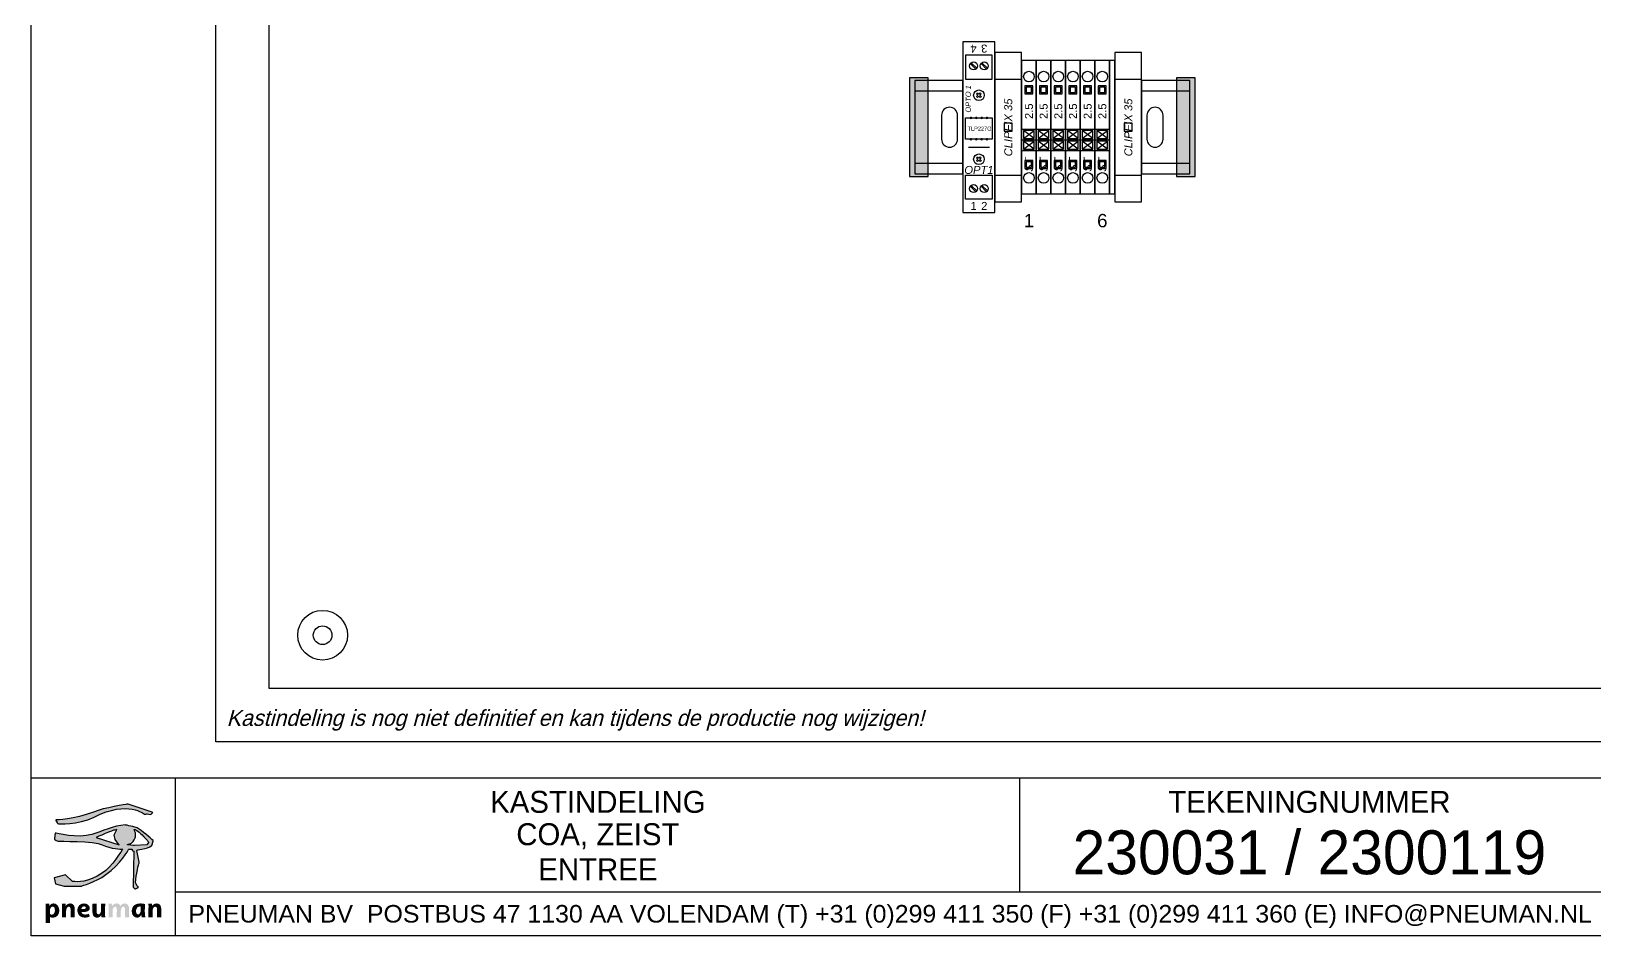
# Model space of a CAD drawing. Header units: millimetres. Extents: x -1269 to 1686, y -428 to 724.
# Drawn here: x -1269 to -683, y -73 to 266 of the extents above; entities that cross this region are included whole.
import ezdxf
from ezdxf.enums import TextEntityAlignment as Align

# ---------------------------------------------------------------- set-up
doc = ezdxf.new("R2010")
doc.units = ezdxf.units.MM
doc.header["$LTSCALE"] = 0.4
for name, color, linetype in [('25', 7, 'Continuous'), ('ELEKTR', 7, 'Continuous'), ('KASTINDELING', 1, 'Continuous'), ('REF', 40, 'Continuous')]:
    doc.layers.add(name, color=color, linetype=linetype)
doc.styles.add('Arial', font='arial.ttf')
doc.styles.add('Arial cursief', font='ariali.ttf')
doc.styles.add('UV55', font='Univers 55 Roman.ttf')

# ---------------------------------------------------------------- blocks, each defined once
blk = doc.blocks.new('KNKIA4')
at = {"layer": 'ELEKTR'}
h = blk.add_hatch(color=256, dxfattribs=at)
edge = h.paths.add_edge_path(flags=16)
edge.add_spline(control_points=[(-2423.9, -1603.5), (-2423.9, -1603.5), (-2471.7, -1587.7), (-2471.7, -1587.7), (-2471.8, -1587.6), (-2433.5, -1572.4), (-2433.5, -1572.4), (-2433.5, -1572.4), (-2428.3, -1571.3), (-2428.3, -1571.3), (-2428.3, -1571.3), (-2433.8, -1582.5), (-2433.8, -1582.5), (-2433.8, -1582.5), (-2431.7, -1592.1), (-2431.7, -1592.1), (-2431.7, -1592.1), (-2423.2, -1603.7), (-2423.9, -1603.5), (-2423.9, -1603.5), (-2423.9, -1603.5), (-2423.9, -1603.5)], knot_values=[0, 0, 0, 0, 1, 1, 1, 2, 2, 2, 3, 3, 3, 4, 4, 4, 5, 5, 5, 6, 6, 6, 7, 7, 7, 7], degree=3, periodic=0)
edge = h.paths.add_edge_path(flags=16)
edge.add_spline(control_points=[(-2391.4, -1604.6), (-2392.1, -1604.6), (-2407, -1603.5), (-2406.3, -1603.3)], knot_values=[16, 16, 16, 16, 17, 17, 17, 17], degree=3, periodic=0)
edge.add_spline(control_points=[(-2406.3, -1603.3), (-2406.3, -1603.3), (-2406.1, -1603.2), (-2406.1, -1603.2)], knot_values=[0, 0, 0, 0, 1, 1, 1, 1], degree=3, periodic=0)
edge.add_spline(control_points=[(-2406.1, -1603.2), (-2406.8, -1603.3), (-2406.8, -1603.1), (-2406.1, -1602.9)], knot_values=[1, 1, 1, 1, 2, 2, 2, 2], degree=3, periodic=0)
edge.add_spline(control_points=[(-2406.1, -1602.9), (-2406.1, -1602.9), (-2399.3, -1600.7), (-2399.3, -1600.7)], knot_values=[2, 2, 2, 2, 3, 3, 3, 3], degree=3, periodic=0)
edge.add_spline(control_points=[(-2399.3, -1600.7), (-2398.6, -1600.5), (-2397.6, -1599.8), (-2397.1, -1599.2)], knot_values=[3, 3, 3, 3, 4, 4, 4, 4], degree=3, periodic=0)
edge.add_spline(control_points=[(-2397.1, -1599.2), (-2397.1, -1599.2), (-2392.6, -1594), (-2391.1, -1590.1)], knot_values=[4, 4, 4, 4, 5, 5, 5, 5], degree=3, periodic=0)
edge.add_spline(control_points=[(-2391.1, -1590.1), (-2390.3, -1588.1), (-2389.5, -1584.8), (-2389.5, -1582), (-2389.5, -1577.8), (-2392.3, -1571.7), (-2392.3, -1571.7)], knot_values=[5, 5, 5, 5, 6, 6, 6, 7, 7, 7, 7], degree=3, periodic=0)
edge.add_spline(control_points=[(-2392.3, -1571.7), (-2392.6, -1571.1), (-2392.3, -1570.8), (-2391.6, -1571.1)], knot_values=[7, 7, 7, 7, 8, 8, 8, 8], degree=3, periodic=0)
edge.add_spline(control_points=[(-2391.6, -1571.1), (-2391.6, -1571.1), (-2385.1, -1574.3), (-2381.9, -1577.1)], knot_values=[8, 8, 8, 8, 9, 9, 9, 9], degree=3, periodic=0)
edge.add_spline(control_points=[(-2381.9, -1577.1), (-2380.1, -1578.7), (-2376.9, -1581.9), (-2373.6, -1585.2)], knot_values=[9, 9, 9, 9, 10, 10, 10, 10], degree=3, periodic=0)
edge.add_spline(control_points=[(-2373.6, -1585.2), (-2372.9, -1585.9), (-2372.3, -1586.5), (-2371.7, -1587.1)], knot_values=[10, 10, 10, 10, 11, 11, 11, 11], degree=3, periodic=0)
edge.add_spline(control_points=[(-2371.7, -1587.1), (-2369.5, -1589.4), (-2367.8, -1591.2), (-2366.8, -1592.3)], knot_values=[11, 11, 11, 11, 12, 12, 12, 12], degree=3, periodic=0)
edge.add_spline(control_points=[(-2366.8, -1592.3), (-2365.1, -1594.1), (-2363.7, -1595.6), (-2363, -1596.3)], knot_values=[12, 12, 12, 12, 13, 13, 13, 13], degree=3, periodic=0)
edge.add_spline(control_points=[(-2363, -1596.3), (-2362.5, -1596.9), (-2362.4, -1597.9), (-2362.8, -1598.5)], knot_values=[13, 13, 13, 13, 14, 14, 14, 14], degree=3, periodic=0)
edge.add_spline(control_points=[(-2362.8, -1598.5), (-2362.8, -1598.5), (-2365.9, -1603.5), (-2365.9, -1603.5)], knot_values=[14, 14, 14, 14, 15, 15, 15, 15], degree=3, periodic=0)
edge.add_spline(control_points=[(-2365.9, -1603.5), (-2365.9, -1603.5), (-2391.4, -1604.6), (-2391.4, -1604.6)], knot_values=[15, 15, 15, 15, 16, 16, 16, 16], degree=3, periodic=0)
edge = h.paths.add_edge_path()
edge.add_spline(control_points=[(-2393.7, -1692.4), (-2393.7, -1692.4), (-2390.9, -1695), (-2390.9, -1695)], knot_values=[42, 42, 42, 42, 43, 43, 43, 43], degree=3, periodic=0)
edge.add_spline(control_points=[(-2390.9, -1695), (-2390.3, -1695.3), (-2383.9, -1692.2), (-2383.6, -1691.5)], knot_values=[0, 0, 0, 0, 1, 1, 1, 1], degree=3, periodic=0)
edge.add_spline(control_points=[(-2383.6, -1691.5), (-2383.6, -1691.5), (-2389.5, -1684.7), (-2389.5, -1681.8)], knot_values=[1, 1, 1, 1, 2, 2, 2, 2], degree=3, periodic=0)
edge.add_spline(control_points=[(-2389.5, -1681.8), (-2389.6, -1665.6), (-2382.1, -1641.7), (-2382.1, -1641.7)], knot_values=[2, 2, 2, 2, 3, 3, 3, 3], degree=3, periodic=0)
edge.add_spline(control_points=[(-2382.1, -1641.7), (-2381.8, -1641), (-2381.7, -1639.8), (-2381.8, -1639.1)], knot_values=[3, 3, 3, 3, 4, 4, 4, 4], degree=3, periodic=0)
edge.add_spline(control_points=[(-2381.8, -1639.1), (-2381.8, -1639.1), (-2386.7, -1615), (-2386.7, -1615)], knot_values=[4, 4, 4, 4, 5, 5, 5, 5], degree=3, periodic=0)
edge.add_spline(control_points=[(-2386.7, -1615), (-2386.5, -1614.3), (-2385.8, -1613.7), (-2385, -1613.6)], knot_values=[5, 5, 5, 5, 6, 6, 6, 6], degree=3, periodic=0)
edge.add_spline(control_points=[(-2385, -1613.6), (-2385, -1613.6), (-2378.8, -1612.5), (-2370.5, -1611.2)], knot_values=[6, 6, 6, 6, 7, 7, 7, 7], degree=3, periodic=0)
edge.add_spline(control_points=[(-2370.5, -1611.2), (-2362.3, -1609.9), (-2355.6, -1604.8), (-2355.6, -1604.8)], knot_values=[7, 7, 7, 7, 8, 8, 8, 8], degree=3, periodic=0)
edge.add_spline(control_points=[(-2355.6, -1604.8), (-2355.6, -1604.8), (-2353.2, -1595.5), (-2353.2, -1595.5)], knot_values=[8, 8, 8, 8, 9, 9, 9, 9], degree=3, periodic=0)
edge.add_spline(control_points=[(-2353.2, -1595.5), (-2353, -1595.2), (-2353, -1594.9), (-2353, -1594.6)], knot_values=[9, 9, 9, 9, 10, 10, 10, 10], degree=3, periodic=0)
edge.add_spline(control_points=[(-2353, -1594.6), (-2359.3, -1588.5), (-2376.1, -1573.9), (-2386.5, -1567.9)], knot_values=[10, 10, 10, 10, 11, 11, 11, 11], degree=3, periodic=0)
edge.add_spline(control_points=[(-2386.5, -1567.9), (-2388.8, -1566.6), (-2409.9, -1561.9), (-2411.5, -1561.9)], knot_values=[11, 11, 11, 11, 12, 12, 12, 12], degree=3, periodic=0)
edge.add_spline(control_points=[(-2411.5, -1561.9), (-2434.8, -1562.7), (-2459.1, -1575.6), (-2480.5, -1581.8)], knot_values=[12, 12, 12, 12, 13, 13, 13, 13], degree=3, periodic=0)
edge.add_spline(control_points=[(-2480.5, -1581.8), (-2509.7, -1590.4), (-2556.6, -1578.8), (-2556.6, -1578.8)], knot_values=[13, 13, 13, 13, 14, 14, 14, 14], degree=3, periodic=0)
edge.add_spline(control_points=[(-2556.6, -1578.8), (-2556.6, -1578.8), (-2558.4, -1589.7), (-2558.4, -1589.7)], knot_values=[14, 14, 14, 14, 15, 15, 15, 15], degree=3, periodic=0)
edge.add_spline(control_points=[(-2558.4, -1589.7), (-2558.4, -1590.1), (-2558.3, -1590.7), (-2558, -1591.2)], knot_values=[15, 15, 15, 15, 16, 16, 16, 16], degree=3, periodic=0)
edge.add_spline(control_points=[(-2558, -1591.2), (-2558, -1591.2), (-2558, -1591.3), (-2558, -1591.3)], knot_values=[16, 16, 16, 16, 17, 17, 17, 17], degree=3, periodic=0)
edge.add_spline(control_points=[(-2558, -1591.3), (-2558, -1591.3), (-2554.8, -1594.2), (-2554.8, -1594.2)], knot_values=[17, 17, 17, 17, 18, 18, 18, 18], degree=3, periodic=0)
edge.add_spline(control_points=[(-2554.8, -1594.2), (-2554.8, -1594.2), (-2551, -1595.9), (-2551, -1595.9)], knot_values=[18, 18, 18, 18, 19, 19, 19, 19], degree=3, periodic=0)
edge.add_spline(control_points=[(-2551, -1595.9), (-2551, -1595.9), (-2475, -1594.8), (-2458.8, -1603.2)], knot_values=[19, 19, 19, 19, 20, 20, 20, 20], degree=3, periodic=0)
edge.add_spline(control_points=[(-2458.8, -1603.2), (-2441.1, -1612.4), (-2418.6, -1612.1), (-2418.6, -1612.1)], knot_values=[20, 20, 20, 20, 21, 21, 21, 21], degree=3, periodic=0)
edge.add_spline(control_points=[(-2418.6, -1612.1), (-2418.6, -1612.1), (-2416.2, -1612.1), (-2416.2, -1612.1)], knot_values=[21, 21, 21, 21, 22, 22, 22, 22], degree=3, periodic=0)
edge.add_spline(control_points=[(-2416.2, -1612.1), (-2416.2, -1612.1), (-2440.7, -1651), (-2458.1, -1661.9)], knot_values=[22, 22, 22, 22, 23, 23, 23, 23], degree=3, periodic=0)
edge.add_spline(control_points=[(-2458.1, -1661.9), (-2490.9, -1682.3), (-2509.1, -1680.8), (-2521, -1679.4)], knot_values=[23, 23, 23, 23, 24, 24, 24, 24], degree=3, periodic=0)
edge.add_spline(control_points=[(-2521, -1679.4), (-2521, -1679.4), (-2535.7, -1666.1), (-2535.7, -1666.1)], knot_values=[24, 24, 24, 24, 25, 25, 25, 25], degree=3, periodic=0)
edge.add_spline(control_points=[(-2535.7, -1666.1), (-2535.7, -1666.1), (-2559.1, -1671.8), (-2559.1, -1671.8)], knot_values=[25, 25, 25, 25, 26, 26, 26, 26], degree=3, periodic=0)
edge.add_spline(control_points=[(-2559.1, -1671.8), (-2559.1, -1671.8), (-2556.3, -1684.6), (-2556.3, -1684.6)], knot_values=[26, 26, 26, 26, 27, 27, 27, 27], degree=3, periodic=0)
edge.add_spline(control_points=[(-2556.3, -1684.6), (-2556.3, -1684.6), (-2556.3, -1684.6), (-2556.3, -1684.6)], knot_values=[27, 27, 27, 27, 28, 28, 28, 28], degree=3, periodic=0)
edge.add_spline(control_points=[(-2556.3, -1684.6), (-2556.3, -1684.6), (-2538, -1689.6), (-2538, -1689.6)], knot_values=[28, 28, 28, 28, 29, 29, 29, 29], degree=3, periodic=0)
edge.add_spline(control_points=[(-2538, -1689.6), (-2538, -1689.6), (-2501.8, -1689.1), (-2501.8, -1689.1)], knot_values=[29, 29, 29, 29, 30, 30, 30, 30], degree=3, periodic=0)
edge.add_spline(control_points=[(-2501.8, -1689.1), (-2501.8, -1689.1), (-2473.3, -1681.4), (-2451.1, -1665.4)], knot_values=[30, 30, 30, 30, 31, 31, 31, 31], degree=3, periodic=0)
edge.add_spline(control_points=[(-2451.1, -1665.4), (-2420.3, -1643.2), (-2404.3, -1613.3), (-2404.3, -1613.3)], knot_values=[31, 31, 31, 31, 32, 32, 32, 32], degree=3, periodic=0)
edge.add_spline(control_points=[(-2404.3, -1613.3), (-2403.9, -1612.6), (-2402.9, -1612.1), (-2402.2, -1612.2)], knot_values=[32, 32, 32, 32, 33, 33, 33, 33], degree=3, periodic=0)
edge.add_spline(control_points=[(-2402.2, -1612.2), (-2402.2, -1612.2), (-2396.9, -1612.5), (-2396.9, -1612.5)], knot_values=[33, 33, 33, 33, 34, 34, 34, 34], degree=3, periodic=0)
edge.add_spline(control_points=[(-2396.9, -1612.5), (-2396.8, -1613.9), (-2396.8, -1614.9), (-2396.8, -1614.9)], knot_values=[34, 34, 34, 34, 35, 35, 35, 35], degree=3, periodic=0)
edge.add_spline(control_points=[(-2396.8, -1614.9), (-2396.8, -1614.9), (-2396.8, -1614.9), (-2396.8, -1614.9)], knot_values=[35, 35, 35, 35, 36, 36, 36, 36], degree=3, periodic=0)
edge.add_spline(control_points=[(-2396.8, -1614.9), (-2396.8, -1614.9), (-2396.7, -1615), (-2396.7, -1615)], knot_values=[36, 36, 36, 36, 37, 37, 37, 37], degree=3, periodic=0)
edge.add_spline(control_points=[(-2396.7, -1615), (-2396.7, -1615), (-2396.7, -1615), (-2396.7, -1615)], knot_values=[37, 37, 37, 37, 38, 38, 38, 38], degree=3, periodic=0)
edge.add_spline(control_points=[(-2396.7, -1615), (-2396.7, -1615), (-2394.6, -1615.9), (-2393.2, -1616.5)], knot_values=[38, 38, 38, 38, 39, 39, 39, 39], degree=3, periodic=0)
edge.add_spline(control_points=[(-2393.2, -1616.5), (-2393.2, -1616.5), (-2394.2, -1691.6), (-2394.2, -1691.6)], knot_values=[39, 39, 39, 39, 40, 40, 40, 40], degree=3, periodic=0)
edge.add_spline(control_points=[(-2394.2, -1691.6), (-2394.2, -1691.6), (-2393.7, -1692.5), (-2393.7, -1692.5)], knot_values=[40, 40, 40, 40, 41, 41, 41, 41], degree=3, periodic=0)
edge.add_spline(control_points=[(-2393.7, -1692.5), (-2393.7, -1692.5), (-2393.7, -1692.4), (-2393.7, -1692.4)], knot_values=[41, 41, 41, 41, 42, 42, 42, 42], degree=3, periodic=0)
edge = h.paths.add_edge_path()
edge.add_spline(control_points=[(-2353.4, -1535.9), (-2353.4, -1535.9), (-2357.3, -1534.8), (-2357.3, -1534.8)], knot_values=[15, 15, 15, 15, 16, 16, 16, 16], degree=3, periodic=0)
edge.add_spline(control_points=[(-2357.3, -1534.8), (-2357.3, -1534.8), (-2357.3, -1534.8), (-2357.3, -1534.8)], knot_values=[0, 0, 0, 0, 1, 1, 1, 1], degree=3, periodic=0)
edge.add_spline(control_points=[(-2357.3, -1534.8), (-2357.3, -1534.8), (-2404.9, -1518.9), (-2404.9, -1518.9)], knot_values=[1, 1, 1, 1, 2, 2, 2, 2], degree=3, periodic=0)
edge.add_spline(control_points=[(-2404.9, -1518.9), (-2405.6, -1518.8), (-2406.8, -1518.8), (-2407.6, -1518.9)], knot_values=[2, 2, 2, 2, 3, 3, 3, 3], degree=3, periodic=0)
edge.add_spline(control_points=[(-2407.6, -1518.9), (-2407.6, -1518.9), (-2454.1, -1525.8), (-2477.4, -1535)], knot_values=[3, 3, 3, 3, 4, 4, 4, 4], degree=3, periodic=0)
edge.add_spline(control_points=[(-2477.4, -1535), (-2517.6, -1551), (-2554.8, -1551.4), (-2554.8, -1551.4)], knot_values=[4, 4, 4, 4, 5, 5, 5, 5], degree=3, periodic=0)
edge.add_spline(control_points=[(-2554.8, -1551.4), (-2555.5, -1551.5), (-2555.8, -1552), (-2555.5, -1552.6)], knot_values=[5, 5, 5, 5, 6, 6, 6, 6], degree=3, periodic=0)
edge.add_spline(control_points=[(-2555.5, -1552.6), (-2555.5, -1552.6), (-2553.1, -1556.7), (-2553.1, -1556.7)], knot_values=[6, 6, 6, 6, 7, 7, 7, 7], degree=3, periodic=0)
edge.add_spline(control_points=[(-2553.1, -1556.7), (-2553.1, -1556.7), (-2553.1, -1556.7), (-2553.2, -1556.7)], knot_values=[7, 7, 7, 7, 8, 8, 8, 8], degree=3, periodic=0)
edge.add_spline(control_points=[(-2553.2, -1556.7), (-2553.2, -1556.7), (-2552.3, -1558.1), (-2552.3, -1558.1)], knot_values=[8, 8, 8, 8, 9, 9, 9, 9], degree=3, periodic=0)
edge.add_spline(control_points=[(-2552.3, -1558.1), (-2551.9, -1558.8), (-2551, -1559.4), (-2550.3, -1559.4)], knot_values=[9, 9, 9, 9, 10, 10, 10, 10], degree=3, periodic=0)
edge.add_spline(control_points=[(-2550.3, -1559.4), (-2550.3, -1559.4), (-2510.7, -1562.6), (-2476, -1545.3)], knot_values=[10, 10, 10, 10, 11, 11, 11, 11], degree=3, periodic=0)
edge.add_spline(control_points=[(-2476, -1545.3), (-2404.2, -1509.4), (-2371.3, -1539.4), (-2371.3, -1539.4)], knot_values=[11, 11, 11, 11, 12, 12, 12, 12], degree=3, periodic=0)
edge.add_spline(control_points=[(-2371.3, -1539.4), (-2370.7, -1539.9), (-2365.9, -1538.8), (-2365.2, -1538.4)], knot_values=[12, 12, 12, 12, 13, 13, 13, 13], degree=3, periodic=0)
edge.add_spline(control_points=[(-2365.2, -1538.4), (-2365.2, -1538.4), (-2358.3, -1540.1), (-2358.3, -1540.1)], knot_values=[13, 13, 13, 13, 14, 14, 14, 14], degree=3, periodic=0)
edge.add_spline(control_points=[(-2358.3, -1540.1), (-2357.6, -1540), (-2354.2, -1536.8), (-2353.4, -1535.9)], knot_values=[14, 14, 14, 14, 15, 15, 15, 15], degree=3, periodic=0)
h = blk.add_hatch(color=2, dxfattribs=at)
edge = h.paths.add_edge_path(flags=16)
edge.add_spline(control_points=[(-2567.8, -1747.3), (-2566.7, -1748.2), (-2565.3, -1748.7), (-2563.6, -1748.7), (-2559, -1748.7), (-2556.6, -1742.4), (-2557.7, -1736.8), (-2558.1, -1734.5), (-2559.6, -1732.1), (-2562.3, -1732.1), (-2565.5, -1732.1), (-2567.9, -1735.6), (-2567.9, -1741.2), (-2567.9, -1741.2), (-2567.8, -1747.3), (-2567.8, -1747.3)], knot_values=[0, 0, 0, 0, 1, 1, 1, 2, 2, 2, 3, 3, 3, 4, 4, 4, 5, 5, 5, 5], degree=3, periodic=0)
edge = h.paths.add_edge_path()
edge.add_spline(control_points=[(-2576.6, -1765.9), (-2576.6, -1765.9), (-2576.4, -1737), (-2576.4, -1737), (-2576.4, -1733.6), (-2576.7, -1728.7), (-2576.8, -1725.8), (-2576.8, -1725.8), (-2569.1, -1725.8), (-2569.1, -1725.8), (-2569.1, -1725.8), (-2568.8, -1730.1), (-2568.8, -1730.1), (-2568.8, -1730.1), (-2568.7, -1730.1), (-2568.7, -1730.1), (-2566.9, -1727), (-2563.8, -1725.4), (-2560.2, -1725.4), (-2553.9, -1725.4), (-2549.9, -1730.3), (-2548.8, -1736.1), (-2546.9, -1746), (-2551.9, -1755), (-2562.1, -1755), (-2564.5, -1755), (-2566.6, -1754.4), (-2567.7, -1753.8), (-2567.7, -1753.8), (-2567.9, -1753.8), (-2567.9, -1753.8), (-2567.9, -1753.8), (-2568, -1765.9), (-2568, -1765.9), (-2568, -1765.9), (-2576.6, -1765.9), (-2576.6, -1765.9)], knot_values=[0, 0, 0, 0, 1, 1, 1, 2, 2, 2, 3, 3, 3, 4, 4, 4, 5, 5, 5, 6, 6, 6, 7, 7, 7, 8, 8, 8, 9, 9, 9, 10, 10, 10, 11, 11, 11, 12, 12, 12, 12], degree=3, periodic=0)
h = blk.add_hatch(color=2, dxfattribs=at)
edge = h.paths.add_edge_path()
edge.add_spline(control_points=[(-2542.8, -1754.4), (-2542.8, -1754.4), (-2542.7, -1735.2), (-2542.7, -1735.2), (-2542.7, -1731.6), (-2542.8, -1728.5), (-2542.9, -1726), (-2542.9, -1726), (-2535.3, -1726), (-2535.3, -1726), (-2535.3, -1726), (-2535, -1730.7), (-2535, -1730.7), (-2535, -1730.7), (-2534.8, -1730.7), (-2534.8, -1730.7), (-2532.8, -1727), (-2529.5, -1725.4), (-2525.6, -1725.4), (-2520.9, -1725.4), (-2517.6, -1728.2), (-2516.6, -1733.1), (-2516.4, -1734.4), (-2516.2, -1736.5), (-2516.2, -1737.9), (-2516.2, -1737.9), (-2516.3, -1754.4), (-2516.3, -1754.4), (-2516.3, -1754.4), (-2524.9, -1754.4), (-2524.9, -1754.4), (-2524.9, -1754.4), (-2524.8, -1738.6), (-2524.8, -1738.6), (-2524.9, -1737.7), (-2524.9, -1736.6), (-2525.1, -1735.5), (-2525.5, -1733.5), (-2526.5, -1732.1), (-2528.7, -1732.1), (-2531.5, -1732.1), (-2534.1, -1735.5), (-2534.2, -1741.8), (-2534.2, -1741.8), (-2534.2, -1754.4), (-2534.2, -1754.4), (-2534.2, -1754.4), (-2542.8, -1754.4), (-2542.8, -1754.4)], knot_values=[0, 0, 0, 0, 1, 1, 1, 2, 2, 2, 3, 3, 3, 4, 4, 4, 5, 5, 5, 6, 6, 6, 7, 7, 7, 8, 8, 8, 9, 9, 9, 10, 10, 10, 11, 11, 11, 12, 12, 12, 13, 13, 13, 14, 14, 14, 15, 15, 15, 16, 16, 16, 16], degree=3, periodic=0)
h = blk.add_hatch(color=2, dxfattribs=at)
edge = h.paths.add_edge_path(flags=16)
edge.add_spline(control_points=[(-2493, -1733.8), (-2493.3, -1732.4), (-2494.7, -1731.4), (-2496.6, -1731.4), (-2500.6, -1731.4), (-2502.3, -1734.7), (-2502.4, -1737.3), (-2495.7, -1737.4), (-2492.5, -1736.5), (-2493, -1733.9), (-2493, -1733.9), (-2493, -1733.8), (-2493, -1733.8)], knot_values=[0, 0, 0, 0, 1, 1, 1, 2, 2, 2, 3, 3, 3, 4, 4, 4, 4], degree=3, periodic=0)
edge = h.paths.add_edge_path()
edge.add_spline(control_points=[(-2485, -1752.7), (-2488.1, -1754.4), (-2492.2, -1754.9), (-2495.5, -1754.9), (-2503.8, -1754.9), (-2509, -1750.4), (-2510.4, -1743), (-2512, -1734.3), (-2507.3, -1725.4), (-2496.7, -1725.4), (-2490.8, -1725.4), (-2485.9, -1728.6), (-2484.9, -1733.9), (-2483.6, -1741.1), (-2490.3, -1743.7), (-2502.1, -1743.4), (-2501.9, -1744.2), (-2501.4, -1745.5), (-2500.6, -1746.3), (-2499.2, -1747.7), (-2497.1, -1748.5), (-2494.6, -1748.5), (-2491.4, -1748.5), (-2488.9, -1747.8), (-2486.7, -1746.7), (-2486.7, -1746.7), (-2485, -1752.7), (-2485, -1752.7)], knot_values=[0, 0, 0, 0, 1, 1, 1, 2, 2, 2, 3, 3, 3, 4, 4, 4, 5, 5, 5, 6, 6, 6, 7, 7, 7, 8, 8, 8, 9, 9, 9, 9], degree=3, periodic=0)
h = blk.add_hatch(color=2, dxfattribs=at)
edge = h.paths.add_edge_path()
edge.add_spline(control_points=[(-2445.7, -1754.4), (-2445.7, -1754.4), (-2445.7, -1735.2), (-2445.7, -1735.2), (-2445.7, -1731.6), (-2445.8, -1728.5), (-2446, -1726), (-2446, -1726), (-2438.5, -1726), (-2438.5, -1726), (-2438.5, -1726), (-2438.2, -1730.6), (-2438.2, -1730.6), (-2438.2, -1730.6), (-2438.1, -1730.6), (-2438.1, -1730.6), (-2436.1, -1727), (-2432.9, -1725.4), (-2429.1, -1725.4), (-2424.4, -1725.4), (-2421.9, -1728.3), (-2421.1, -1730.7), (-2419.2, -1727.1), (-2415.9, -1725.4), (-2412.1, -1725.4), (-2407.6, -1725.4), (-2404.4, -1728.2), (-2403.5, -1733), (-2403.3, -1734.2), (-2403.1, -1736.4), (-2403.1, -1737.9), (-2403.1, -1737.9), (-2403.1, -1754.4), (-2403.1, -1754.4), (-2403.1, -1754.4), (-2411.5, -1754.4), (-2411.5, -1754.4), (-2411.5, -1754.4), (-2411.5, -1738.9), (-2411.5, -1738.9), (-2411.4, -1737.8), (-2411.5, -1736.6), (-2411.7, -1735.4), (-2412.1, -1733.5), (-2413.2, -1732.1), (-2415.2, -1732.1), (-2418.1, -1732.1), (-2420.2, -1735.8), (-2420.3, -1741.5), (-2420.3, -1741.5), (-2420.3, -1754.4), (-2420.3, -1754.4), (-2420.3, -1754.4), (-2428.6, -1754.4), (-2428.6, -1754.4), (-2428.6, -1754.4), (-2428.5, -1738.8), (-2428.5, -1738.8), (-2428.6, -1737.7), (-2428.6, -1736.6), (-2428.8, -1735.6), (-2429.2, -1733.6), (-2430.1, -1732.1), (-2432.2, -1732.1), (-2435.1, -1732.1), (-2437.4, -1736), (-2437.4, -1741.6), (-2437.4, -1741.6), (-2437.4, -1754.4), (-2437.4, -1754.4), (-2437.4, -1754.4), (-2445.7, -1754.4), (-2445.7, -1754.4)], knot_values=[0, 0, 0, 0, 1, 1, 1, 2, 2, 2, 3, 3, 3, 4, 4, 4, 5, 5, 5, 6, 6, 6, 7, 7, 7, 8, 8, 8, 9, 9, 9, 10, 10, 10, 11, 11, 11, 12, 12, 12, 13, 13, 13, 14, 14, 14, 15, 15, 15, 16, 16, 16, 17, 17, 17, 18, 18, 18, 19, 19, 19, 20, 20, 20, 21, 21, 21, 22, 22, 22, 23, 23, 23, 24, 24, 24, 24], degree=3, periodic=0)
h = blk.add_hatch(color=2, dxfattribs=at)
edge = h.paths.add_edge_path(flags=16)
edge.add_spline(control_points=[(-2378.7, -1731.9), (-2379.3, -1731.8), (-2380.2, -1731.7), (-2381.1, -1731.7), (-2386.6, -1731.7), (-2389.4, -1738.3), (-2388.4, -1743.6), (-2387.9, -1746.4), (-2386.4, -1748.3), (-2384, -1748.3), (-2381.4, -1748.3), (-2378.8, -1745.4), (-2378.8, -1738.5), (-2378.8, -1738.5), (-2378.7, -1731.9), (-2378.7, -1731.9)], knot_values=[0, 0, 0, 0, 1, 1, 1, 2, 2, 2, 3, 3, 3, 4, 4, 4, 5, 5, 5, 5], degree=3, periodic=0)
edge = h.paths.add_edge_path()
edge.add_spline(control_points=[(-2376.9, -1754.4), (-2377.2, -1752.7), (-2377.4, -1750.8), (-2377.6, -1748.7), (-2377.6, -1748.7), (-2377.7, -1748.7), (-2377.7, -1748.7), (-2379.5, -1753.4), (-2382.9, -1755), (-2386.4, -1755), (-2391.6, -1755), (-2396, -1751.1), (-2397.1, -1745.1), (-2398.9, -1735.6), (-2394.3, -1725.4), (-2379.9, -1725.4), (-2376.4, -1725.4), (-2372.6, -1726), (-2370, -1726.7), (-2370, -1726.7), (-2370.3, -1741.6), (-2370.3, -1741.6), (-2370.3, -1745.3), (-2369.8, -1750.8), (-2369, -1754.4), (-2369, -1754.4), (-2376.9, -1754.4), (-2376.9, -1754.4)], knot_values=[0, 0, 0, 0, 1, 1, 1, 2, 2, 2, 3, 3, 3, 4, 4, 4, 5, 5, 5, 6, 6, 6, 7, 7, 7, 8, 8, 8, 9, 9, 9, 9], degree=3, periodic=0)
h = blk.add_hatch(color=2, dxfattribs=at)
edge = h.paths.add_edge_path()
edge.add_spline(control_points=[(-2362.6, -1754.4), (-2362.6, -1754.4), (-2362.6, -1735.2), (-2362.6, -1735.2), (-2362.5, -1731.6), (-2362.6, -1728.5), (-2362.8, -1726), (-2362.8, -1726), (-2355.2, -1726), (-2355.2, -1726), (-2355.2, -1726), (-2354.8, -1730.7), (-2354.8, -1730.7), (-2354.8, -1730.7), (-2354.7, -1730.7), (-2354.7, -1730.7), (-2352.6, -1727), (-2349.3, -1725.4), (-2345.5, -1725.4), (-2340.7, -1725.4), (-2337.4, -1728.2), (-2336.5, -1733.1), (-2336.2, -1734.4), (-2336.1, -1736.5), (-2336, -1737.9), (-2336, -1737.9), (-2336.1, -1754.4), (-2336.1, -1754.4), (-2336.1, -1754.4), (-2344.8, -1754.4), (-2344.8, -1754.4), (-2344.8, -1754.4), (-2344.7, -1738.6), (-2344.7, -1738.6), (-2344.7, -1737.7), (-2344.8, -1736.6), (-2345, -1735.5), (-2345.4, -1733.5), (-2346.4, -1732.1), (-2348.6, -1732.1), (-2351.4, -1732.1), (-2354, -1735.5), (-2354, -1741.8), (-2354, -1741.8), (-2354, -1754.4), (-2354, -1754.4), (-2354, -1754.4), (-2362.6, -1754.4), (-2362.6, -1754.4)], knot_values=[0, 0, 0, 0, 1, 1, 1, 2, 2, 2, 3, 3, 3, 4, 4, 4, 5, 5, 5, 6, 6, 6, 7, 7, 7, 8, 8, 8, 9, 9, 9, 10, 10, 10, 11, 11, 11, 12, 12, 12, 13, 13, 13, 14, 14, 14, 15, 15, 15, 16, 16, 16, 16], degree=3, periodic=0)
h = blk.add_hatch(color=2, dxfattribs=at)
edge = h.paths.add_edge_path()
edge.add_spline(control_points=[(-2452.8, -1726), (-2452.8, -1726), (-2452.9, -1745.1), (-2452.9, -1745.1), (-2452.9, -1748.7), (-2452.8, -1751.8), (-2452.8, -1754.4), (-2452.8, -1754.4), (-2460.4, -1754.4), (-2460.4, -1754.4), (-2460.4, -1754.4), (-2460.7, -1749.8), (-2460.7, -1749.8), (-2460.7, -1749.8), (-2460.8, -1749.7), (-2460.8, -1749.7), (-2463.1, -1753.4), (-2466.3, -1755), (-2469.9, -1755), (-2474.6, -1755), (-2477.9, -1752.5), (-2478.9, -1747.1), (-2479.2, -1745.5), (-2479.3, -1743.8), (-2479.3, -1741.8), (-2479.3, -1741.8), (-2479.2, -1726), (-2479.2, -1726), (-2479.2, -1726), (-2470.6, -1726), (-2470.6, -1726), (-2470.6, -1726), (-2470.7, -1741.2), (-2470.7, -1741.2), (-2470.7, -1742.5), (-2470.6, -1743.9), (-2470.4, -1745), (-2470, -1746.8), (-2469, -1748.2), (-2466.8, -1748.2), (-2463.9, -1748.2), (-2461.5, -1744.8), (-2461.5, -1739.2), (-2461.5, -1739.2), (-2461.4, -1726), (-2461.4, -1726), (-2461.4, -1726), (-2452.8, -1726), (-2452.8, -1726)], knot_values=[0, 0, 0, 0, 1, 1, 1, 2, 2, 2, 3, 3, 3, 4, 4, 4, 5, 5, 5, 6, 6, 6, 7, 7, 7, 8, 8, 8, 9, 9, 9, 10, 10, 10, 11, 11, 11, 12, 12, 12, 13, 13, 13, 14, 14, 14, 15, 15, 15, 16, 16, 16, 16], degree=3, periodic=0)
at = {"layer": 'ELEKTR', "color": 3}
for p, q in [((-2606.7, -1792.7), (-2606.7, 1500)), ((-2606.7, -1463.4), (2606.7, -1463.4)), ((-2306.9, -1463.4), (-2306.9, -1792.7)), ((-548.8, -1463.4), (-548.8, -1701.2)), ((-2306.9, -1701.2), (1490.9, -1701.2)), ((2606.7, -1792.7), (-2606.7, -1792.7))]:
    blk.add_line(p, q, dxfattribs=at)
at = {"layer": 'ELEKTR', "color": 7}
for points in [[(-2407.6, -1518.9), (-2407.6, -1518.9), (-2454.1, -1525.8), (-2477.4, -1535)], [(-2476, -1545.3), (-2404.2, -1509.4), (-2371.3, -1539.4), (-2371.3, -1539.4)], [(-2404.9, -1518.9), (-2405.6, -1518.8), (-2406.8, -1518.8), (-2407.6, -1518.9)], [(-2357.3, -1534.8), (-2357.3, -1534.8), (-2404.9, -1518.9), (-2404.9, -1518.9)], [(-2554.8, -1551.4), (-2555.5, -1551.5), (-2555.8, -1552), (-2555.5, -1552.6)], [(-2555.5, -1552.6), (-2555.5, -1552.6), (-2553.1, -1556.7), (-2553.1, -1556.7)], [(-2477.4, -1535), (-2517.6, -1551), (-2554.8, -1551.4), (-2554.8, -1551.4)], [(-2553.1, -1556.7), (-2553.1, -1556.7), (-2553.1, -1556.7), (-2553.2, -1556.7)], [(-2553.2, -1556.7), (-2553.2, -1556.7), (-2552.3, -1558.1), (-2552.3, -1558.1)], [(-2552.3, -1558.1), (-2551.9, -1558.8), (-2551, -1559.4), (-2550.3, -1559.4)], [(-2550.3, -1559.4), (-2550.3, -1559.4), (-2510.7, -1562.6), (-2476, -1545.3)], [(-2411.5, -1561.9), (-2434.8, -1562.7), (-2459.1, -1575.6), (-2480.5, -1581.8)], [(-2386.5, -1567.9), (-2388.8, -1566.6), (-2409.9, -1561.9), (-2411.5, -1561.9)], [(-2371.3, -1539.4), (-2370.7, -1539.9), (-2365.9, -1538.8), (-2365.2, -1538.4)], [(-2365.2, -1538.4), (-2365.2, -1538.4), (-2358.3, -1540.1), (-2358.3, -1540.1)], [(-2358.3, -1540.1), (-2357.6, -1540), (-2354.2, -1536.8), (-2353.4, -1535.9)], [(-2357.3, -1534.8), (-2357.3, -1534.8), (-2357.3, -1534.8), (-2357.3, -1534.8)], [(-2353.4, -1535.9), (-2353.4, -1535.9), (-2357.3, -1534.8), (-2357.3, -1534.8)], [(-2556.6, -1578.8), (-2556.6, -1578.8), (-2558.4, -1589.7), (-2558.4, -1589.7)], [(-2558.4, -1589.7), (-2558.4, -1590.1), (-2558.3, -1590.7), (-2558, -1591.2)], [(-2558, -1591.2), (-2558, -1591.2), (-2558, -1591.3), (-2558, -1591.3)], [(-2558, -1591.3), (-2558, -1591.3), (-2554.8, -1594.2), (-2554.8, -1594.2)], [(-2480.5, -1581.8), (-2509.7, -1590.4), (-2556.6, -1578.8), (-2556.6, -1578.8)], [(-2554.8, -1594.2), (-2554.8, -1594.2), (-2551, -1595.9), (-2551, -1595.9)], [(-2551, -1595.9), (-2551, -1595.9), (-2475, -1594.8), (-2458.8, -1603.2)], [(-2397.1, -1599.2), (-2397.1, -1599.2), (-2392.6, -1594), (-2391.1, -1590.1)], [(-2392.3, -1571.7), (-2392.6, -1571.1), (-2392.3, -1570.8), (-2391.6, -1571.1)], [(-2391.6, -1571.1), (-2391.6, -1571.1), (-2385.1, -1574.3), (-2381.9, -1577.1)], [(-2353, -1594.6), (-2359.3, -1588.5), (-2376.1, -1573.9), (-2386.5, -1567.9)], [(-2381.9, -1577.1), (-2380.1, -1578.7), (-2376.9, -1581.9), (-2373.6, -1585.2)], [(-2373.6, -1585.2), (-2372.9, -1585.9), (-2372.3, -1586.5), (-2371.7, -1587.1)], [(-2371.7, -1587.1), (-2369.5, -1589.4), (-2367.8, -1591.2), (-2366.8, -1592.3)], [(-2366.8, -1592.3), (-2365.1, -1594.1), (-2363.7, -1595.6), (-2363, -1596.3)], [(-2353.2, -1595.5), (-2353, -1595.2), (-2353, -1594.9), (-2353, -1594.6)], [(-2458.8, -1603.2), (-2441.1, -1612.4), (-2418.6, -1612.1), (-2418.6, -1612.1)], [(-2416.2, -1612.1), (-2416.2, -1612.1), (-2440.7, -1651), (-2458.1, -1661.9)], [(-2451.1, -1665.4), (-2420.3, -1643.2), (-2404.3, -1613.3), (-2404.3, -1613.3)], [(-2418.6, -1612.1), (-2418.6, -1612.1), (-2416.2, -1612.1), (-2416.2, -1612.1)], [(-2391.4, -1604.6), (-2392.1, -1604.6), (-2407, -1603.5), (-2406.3, -1603.3)], [(-2406.1, -1603.2), (-2406.8, -1603.3), (-2406.8, -1603.1), (-2406.1, -1602.9)], [(-2406.3, -1603.3), (-2406.3, -1603.3), (-2406.1, -1603.2), (-2406.1, -1603.2)], [(-2406.1, -1602.9), (-2406.1, -1602.9), (-2399.3, -1600.7), (-2399.3, -1600.7)], [(-2404.3, -1613.3), (-2403.9, -1612.6), (-2402.9, -1612.1), (-2402.2, -1612.2)], [(-2402.2, -1612.2), (-2402.2, -1612.2), (-2396.9, -1612.5), (-2396.9, -1612.5)], [(-2399.3, -1600.7), (-2398.6, -1600.5), (-2397.6, -1599.8), (-2397.1, -1599.2)], [(-2396.9, -1612.5), (-2396.8, -1613.9), (-2396.8, -1614.9), (-2396.8, -1614.9)], [(-2396.8, -1614.9), (-2396.8, -1614.9), (-2396.8, -1614.9), (-2396.8, -1614.9)], [(-2396.8, -1614.9), (-2396.8, -1614.9), (-2396.7, -1615), (-2396.7, -1615)], [(-2396.7, -1615), (-2396.7, -1615), (-2396.7, -1615), (-2396.7, -1615)], [(-2396.7, -1615), (-2396.7, -1615), (-2394.6, -1615.9), (-2393.2, -1616.5)], [(-2393.2, -1616.5), (-2393.2, -1616.5), (-2394.2, -1691.6), (-2394.2, -1691.6)], [(-2365.9, -1603.5), (-2365.9, -1603.5), (-2391.4, -1604.6), (-2391.4, -1604.6)], [(-2386.7, -1615), (-2386.5, -1614.3), (-2385.8, -1613.7), (-2385, -1613.6)], [(-2381.8, -1639.1), (-2381.8, -1639.1), (-2386.7, -1615), (-2386.7, -1615)], [(-2385, -1613.6), (-2385, -1613.6), (-2378.8, -1612.5), (-2370.5, -1611.2)], [(-2370.5, -1611.2), (-2362.3, -1609.9), (-2355.6, -1604.8), (-2355.6, -1604.8)], [(-2362.8, -1598.5), (-2362.8, -1598.5), (-2365.9, -1603.5), (-2365.9, -1603.5)], [(-2363, -1596.3), (-2362.5, -1596.9), (-2362.4, -1597.9), (-2362.8, -1598.5)], [(-2355.6, -1604.8), (-2355.6, -1604.8), (-2353.2, -1595.5), (-2353.2, -1595.5)], [(-2389.5, -1681.8), (-2389.6, -1665.6), (-2382.1, -1641.7), (-2382.1, -1641.7)], [(-2382.1, -1641.7), (-2381.8, -1641), (-2381.7, -1639.8), (-2381.8, -1639.1)], [(-2535.7, -1666.1), (-2535.7, -1666.1), (-2559.1, -1671.8), (-2559.1, -1671.8)], [(-2559.1, -1671.8), (-2559.1, -1671.8), (-2556.3, -1684.6), (-2556.3, -1684.6)], [(-2556.3, -1684.6), (-2556.3, -1684.6), (-2556.3, -1684.6), (-2556.3, -1684.6)], [(-2556.3, -1684.6), (-2556.3, -1684.6), (-2538, -1689.6), (-2538, -1689.6)], [(-2538, -1689.6), (-2538, -1689.6), (-2501.8, -1689.1), (-2501.8, -1689.1)], [(-2521, -1679.4), (-2521, -1679.4), (-2535.7, -1666.1), (-2535.7, -1666.1)], [(-2458.1, -1661.9), (-2490.9, -1682.3), (-2509.1, -1680.8), (-2521, -1679.4)], [(-2501.8, -1689.1), (-2501.8, -1689.1), (-2473.3, -1681.4), (-2451.1, -1665.4)], [(-2394.2, -1691.6), (-2394.2, -1691.6), (-2393.7, -1692.5), (-2393.7, -1692.5)], [(-2393.7, -1692.5), (-2393.7, -1692.5), (-2393.7, -1692.4), (-2393.7, -1692.4)], [(-2393.7, -1692.4), (-2393.7, -1692.4), (-2390.9, -1695), (-2390.9, -1695)], [(-2390.9, -1695), (-2390.3, -1695.3), (-2383.9, -1692.2), (-2383.6, -1691.5)], [(-2383.6, -1691.5), (-2383.6, -1691.5), (-2389.5, -1684.7), (-2389.5, -1681.8)]]:
    blk.add_open_spline(points, degree=3, dxfattribs=at)
for points, knots in [([(-2423.9, -1603.5), (-2423.9, -1603.5), (-2471.7, -1587.7), (-2471.7, -1587.7), (-2471.8, -1587.6), (-2433.5, -1572.4), (-2433.5, -1572.4), (-2433.5, -1572.4), (-2428.3, -1571.3), (-2428.3, -1571.3), (-2428.3, -1571.3), (-2433.8, -1582.5), (-2433.8, -1582.5), (-2433.8, -1582.5), (-2431.7, -1592.1), (-2431.7, -1592.1), (-2431.7, -1592.1), (-2423.2, -1603.7), (-2423.9, -1603.5), (-2423.9, -1603.5), (-2423.9, -1603.5), (-2423.9, -1603.5)], [0, 0, 0, 0, 1, 1, 1, 2, 2, 2, 3, 3, 3, 4, 4, 4, 5, 5, 5, 6, 6, 6, 7, 7, 7, 7]), ([(-2391.1, -1590.1), (-2390.3, -1588.1), (-2389.5, -1584.8), (-2389.5, -1582), (-2389.5, -1577.8), (-2392.3, -1571.7), (-2392.3, -1571.7)], [5, 5, 5, 5, 6, 6, 6, 7, 7, 7, 7])]:
    blk.add_open_spline(points, degree=3, knots=knots, dxfattribs=at)
at = {"layer": 'ELEKTR', "color": 2, "style": 'UV55'}
for s, p in [('KASTINDELING', (-1426.8, -1536.6)), ('TEKENINGNUMMER', (54.9, -1536.6))]:
    blk.add_text(s, height=45.732, dxfattribs=at).set_placement(p, align=Align.CENTER)
at = {"layer": 'ELEKTR', "color": 2, "style": 'UV55', "width": 1.011341}
blk.add_text('PNEUMAN BV  POSTBUS 47 1130 AA VOLENDAM (T) +31 (0)299 411 350 (F) +31 (0)299 411 360 (E) INFO@PNEUMAN.NL', height=36.59, dxfattribs=at).set_placement((-2279.4, -1765.2), (643, -1765.2), align=Align.FIT)
at = {"layer": 'ELEKTR', "color": 2, "style": 'UV55', "flags": 8}
for tag, p in [('SCHAAL', (1765.2, -1522.9)), ('DEBITEUR', (684.2, -1600.6)), ('GETEKEND', (1765.2, -1605.2)), ('KENMERK', (684.2, -1664.6)), ('GEWIJZIGD', (1765.2, -1687.5)), ('AKKOORD', (1765.2, -1769.8))]:
    blk.add_attdef(tag, p, '', height=36.6, dxfattribs=at)
at = {"layer": 'ELEKTR', "color": 3, "style": 'UV55', "flags": 8}
for tag, height, p in [('PROJECT-1', 45.7, (-1426.8, -1604)), ('OBJECT/PROJECT', 91.5, (54.9, -1664.6)), ('PROJECT-2', 45.7, (-1426.8, -1677.2))]:
    blk.add_attdef(tag, text='', height=height, dxfattribs=at).set_placement(p, align=Align.CENTER)
at = {"layer": 'ELEKTR', "color": 2, "style": 'UV55', "flags": 8}
for tag, width, p, p2 in [('TEKEN-DATUM', 0.977593, (1948.2, -1605.2), (2314, -1605.2)), ('WIJZIG-DATUM', 0.948929, (1948.2, -1687.5), (2314, -1687.5)), ('AKKOORD-DATUM', 0.792647, (1948.2, -1769.8), (2314, -1769.8))]:
    blk.add_attdef(tag, text='', height=36.6, dxfattribs=dict(at, width=width)).set_placement(p, p2, align=Align.FIT)
for tag, p in [('BLADNUMMER', (894.6, -1765.2)), ('AANTAL-BLADEN', (1159.8, -1765.2))]:
    blk.add_attdef(tag, text='', height=36.6, dxfattribs=at).set_placement(p, align=Align.CENTER)
blk = doc.blocks.new('2.10.800.22.0')
at = {"layer": 'ELEKTR'}
for p, q in [((0, 18), (10, 18)), ((0, -18), (10, -18))]:
    blk.add_line(p, q, dxfattribs=at)
blk.add_lwpolyline([(0, 28), (0, -28), (10, -28), (10, 28)], close=True, dxfattribs=at)
blk.add_lwpolyline([(3.5, 1.5), (3.5, -1.5), (6.5, -1.5), (6.5, 1.5), (3.5, 1.5)], dxfattribs=at)
at = {"layer": 'ELEKTR', "style": 'Arial cursief', "flags": 9}
blk.add_attdef('ART_CODE', text='', height=2, dxfattribs=at).set_placement((5, -23), align=Align.MIDDLE_LEFT)
at = {"layer": 'REF', "style": 'Arial cursief'}
blk.add_text('CLIPFIX 35', height=3, rotation=90, dxfattribs=at).set_placement((5, -0.08), align=Align.MIDDLE)
blk = doc.blocks.new('2.10.801.10.0')
at = {"layer": 'ELEKTR'}
blk.add_lwpolyline([(0, 25), (0, -25), (2, -25), (2, 25)], close=True, dxfattribs=at)
at = {"layer": 'ELEKTR', "style": 'Arial cursief', "flags": 9}
blk.add_attdef('ART_CODE', text='', height=2, dxfattribs=at).set_placement((5, -20), align=Align.MIDDLE_LEFT)
blk = doc.blocks.new('2.10.801.00.0')
at = {"layer": 'ELEKTR'}
for p, q in [((0, -0.75), (5.5, -0.75)), ((0, -4.75), (5.5, -4.75)), ((0.75, -4.25), (4.75, -1.25)), ((4.75, -4.25), (0.75, -1.25)), ((0.75, -8.25), (4.75, -5.25)), ((4.75, -8.25), (0.75, -5.25)), ((0, -8.75), (5.5, -8.75))]:
    blk.add_line(p, q, dxfattribs=at)
for points in [[(0, 25), (0, -25), (5.5, -25), (5.5, 25)], [(4.25, 15.5), (1.25, 15.5), (1.25, 12.5), (4.25, 12.5)], [(3.75, 15), (1.75, 15), (1.75, 13), (3.75, 13)], [(4.75, -1.25), (0.75, -1.25), (0.75, -4.25), (4.75, -4.25)], [(4.75, -5.25), (0.75, -5.25), (0.75, -8.25), (4.75, -8.25)], [(4.25, -12.5), (1.25, -12.5), (1.25, -15.5), (4.25, -15.5)], [(3.75, -13), (1.75, -13), (1.75, -15), (3.75, -15)]]:
    blk.add_lwpolyline(points, close=True, dxfattribs=at)
for centre in [(2.75, 19), (2.75, -19)]:
    blk.add_circle(centre, 2, dxfattribs=at)
at = {"layer": 'ELEKTR', "style": 'Arial'}
blk.add_text('2.5', height=3, rotation=90, dxfattribs=at).set_placement((2.75, 6), align=Align.MIDDLE)
at = {"layer": 'ELEKTR', "style": 'Arial cursief', "flags": 9}
blk.add_attdef('ART_CODE', text='', height=2, dxfattribs=at).set_placement((5, -20), align=Align.MIDDLE_LEFT)
at = {"layer": 'REF', "style": 'Arial cursief'}
blk.add_text('ST', height=3, rotation=90, dxfattribs=at).set_placement((2.75, -14), align=Align.MIDDLE)
blk = doc.blocks.new('2.05.407.01.0')
at = {"layer": 'ELEKTR'}
h = blk.add_hatch(color=256, dxfattribs=at)
h.dxf.hatch_style = 1
h.paths.add_polyline_path([(2.5, 3.5, 1), (3.5, 3.5, 1)])
h = blk.add_hatch(color=256, dxfattribs=at)
h.dxf.hatch_style = 1
h.paths.add_polyline_path([(4.5, 3.5, 1), (5.5, 3.5, 1)])
h = blk.add_hatch(color=256, dxfattribs=at)
h.dxf.hatch_style = 1
h.paths.add_polyline_path([(6.5, 3.5, 1), (7.5, 3.5, 1)])
h = blk.add_hatch(color=256, dxfattribs=at)
h.dxf.hatch_style = 1
h.paths.add_polyline_path([(8.5, 3.5, 1), (9.5, 3.5, 1)])
h = blk.add_hatch(color=256, dxfattribs=at)
h.dxf.hatch_style = 1
h.paths.add_polyline_path([(2.5, -4.5, -1), (3.5, -4.5, -1)])
h = blk.add_hatch(color=256, dxfattribs=at)
h.dxf.hatch_style = 1
h.paths.add_polyline_path([(4.5, -4.5, -1), (5.5, -4.5, -1)])
h = blk.add_hatch(color=256, dxfattribs=at)
h.dxf.hatch_style = 1
h.paths.add_polyline_path([(6.5, -4.5, -1), (7.5, -4.5, -1)])
h = blk.add_hatch(color=256, dxfattribs=at)
h.dxf.hatch_style = 1
h.paths.add_polyline_path([(8.5, -4.5, -1), (9.5, -4.5, -1)])
for p, q in [((2.78, 23.87), (4.87, 21.78)), ((5.22, 22.13), (3.13, 24.22)), ((6.78, 23.87), (8.87, 21.78)), ((9.22, 22.13), (7.13, 24.22)), ((2.78, -22.13), (4.87, -24.22)), ((5.22, -23.87), (3.13, -21.78)), ((6.78, -22.13), (8.87, -24.22)), ((9.22, -23.87), (7.13, -21.78))]:
    blk.add_line(p, q, dxfattribs=at)
for points in [[(0, 32), (0, -32), (12, -32), (12, 32)], [(1, 27), (1, 18), (11, 18), (11, 27)], [(1, -4.5), (1, 3.5), (11, 3.5), (11, -4.5)], [(1, -27), (1, -18), (11, -18), (11, -27)]]:
    blk.add_lwpolyline(points, close=True, dxfattribs=at)
for points in [[(5.14, 11.49), (5.65, 12), (5.14, 12.51, -0.127017), (5.49, 12.86), (6, 12.35), (6.51, 12.86, -0.127017), (6.86, 12.51), (6.35, 12), (6.86, 11.49, -0.127017), (6.51, 11.14), (6, 11.65), (5.49, 11.14, -0.127017)], [(5.14, -12.51), (5.65, -12), (5.14, -11.49, -0.127017), (5.49, -11.14), (6, -11.65), (6.51, -11.14, -0.127017), (6.86, -11.49), (6.35, -12), (6.86, -12.51, -0.127017), (6.51, -12.86), (6, -12.35), (5.49, -12.86, -0.127017)]]:
    blk.add_lwpolyline(points, format="xyb", close=True, dxfattribs=at)
at = {"layer": 'ELEKTR', "const_width": 0.5}
blk.add_lwpolyline([(2, -7.5), (10, -7.5)], dxfattribs=at)
at = {"layer": 'ELEKTR'}
for centre, radius in [((4, 23), 1.5), ((8, 23), 1.5), ((6, 12), 2), ((6, -12), 2), ((4, -23), 1.5), ((8, -23), 1.5)]:
    blk.add_circle(centre, radius, dxfattribs=at)
at = {"layer": 'ELEKTR', "style": 'Arial'}
for s, p in [('4', (4, 29.5)), ('3', (8, 29.5))]:
    blk.add_text(s, height=3, rotation=180, dxfattribs=at).set_placement(p, align=Align.MIDDLE_CENTER)
for s, height, p in [('TLP227G', 1.5, (6.25, -0.5)), ('1', 3, (4, -29.5)), ('2', 3, (8, -29.5))]:
    blk.add_text(s, height=height, dxfattribs=at).set_placement(p, align=Align.MIDDLE_CENTER)
at = {"layer": 'ELEKTR', "style": 'Arial cursief', "flags": 9}
blk.add_attdef('ART_CODE', text='', height=2, dxfattribs=at).set_placement((5, -23), align=Align.MIDDLE_LEFT)
at = {"layer": 'ELEKTR', "style": 'Arial cursief'}
blk.add_attdef('TEK_KOMPNR', text='', height=2, dxfattribs=at).set_placement((5, -26), align=Align.MIDDLE_LEFT)
at = {"layer": 'REF', "transparency": 33554687, "style": 'Arial cursief', "flags": 8}
blk.add_attdef('ART_OMSCH', text='', height=2, dxfattribs=at).set_placement((5, -23), align=Align.MIDDLE_LEFT)
blk = doc.blocks.new('2.10.800.35.0')
at = {"layer": 'ELEKTR'}
h = blk.add_hatch(color=256, dxfattribs=at)
h.dxf.hatch_style = 1
h.paths.add_polyline_path([(7, 18.5), (0, 18.5), (0, -18.5), (7, -18.5)])
blk.add_lwpolyline([(0, -18.5), (7, -18.5), (7, 18.5), (0, 18.5)], close=True, dxfattribs=at)
at = {"layer": 'ELEKTR', "style": 'Arial cursief', "flags": 9}
blk.add_attdef('ART_CODE', text='', height=2, dxfattribs=at).set_placement((5, -13.5), align=Align.MIDDLE_LEFT)
blk = doc.blocks.new('*U27')
at = {"layer": 'ELEKTR'}
for p, q in [((18, 13.5), (0, 13.5)), ((0, -13.5), (18, -13.5))]:
    blk.add_line(p, q, dxfattribs=at)
blk.add_lwpolyline([(18, -17.5), (18, 17.5), (0, 17.5), (0, -17.5)], close=True, dxfattribs=at)
blk.add_lwpolyline([(8, -4.5), (8, 4.5, 0.414214), (5, 7.5), (5, 7.5, 0.414214), (2, 4.5), (2, -4.5, 0.414214), (5, -7.5), (5, -7.5, 0.414214)], format="xyb", close=True, dxfattribs=at)
at = {"layer": 'ELEKTR', "rotation": 180}
blk.add_blockref('2.10.800.35.0', (20, 0), dxfattribs=at)

msp = doc.modelspace()

# ---------------------------------------------------------------- linework, layer by layer
at = {"layer": 'KASTINDELING'}
for points in [[(-400, 500), (-400, 0), (-1200, 0), (-1200, 500)], [(-420, 480), (-420, 20), (-1180, 20), (-1180, 480)]]:
    msp.add_lwpolyline(points, close=True, dxfattribs=at)
for radius in [9.333, 3.5]:
    msp.add_circle((-1160, 40), radius, dxfattribs=at)

# ---------------------------------------------------------------- block references
at = {"layer": '25'}
ref = msp.add_blockref('KNKIA4', (-800, 250), dxfattribs=dict(at, xscale=0.18, yscale=0.18, zscale=0.18))
ref.add_attrib('PROJECT-2', 'ENTREE', dxfattribs={"layer": 'ELEKTR', "color": 3, "height": 8.2317, "style": 'UV55'}).set_placement((-1056.829, -51.898), align=Align.CENTER)
ref.add_attrib('PROJECT-1', 'COA, ZEIST', dxfattribs={"layer": 'ELEKTR', "color": 3, "height": 8.2317, "style": 'UV55'}).set_placement((-1056.829, -38.727), align=Align.CENTER)
ref.add_attrib('OBJECT/PROJECT', '230031 / 2300119', dxfattribs={"layer": 'ELEKTR', "color": 3, "height": 16.46341, "style": 'UV55'}).set_placement((-790.122, -49.634), align=Align.CENTER)
ref = msp.add_blockref('2.05.407.01.0', (-920, 230.5), dxfattribs=at)
ref.add_attrib('ART_OMSCH', 'OPTO 1', dxfattribs={"layer": 'REF', "transparency": 33554687, "height": 2, "rotation": 90, "style": 'Arial cursief'}).set_placement((-918, 236), align=Align.MIDDLE_LEFT)
ref.add_attrib('TEK_KOMPNR', 'OPT1', dxfattribs={"layer": 'ELEKTR', "color": 2, "height": 3, "style": 'Arial cursief'}).set_placement((-914, 214.5), align=Align.MIDDLE_CENTER)
for name, p in [('2.10.800.22.0', (-908, 230.5)), ('2.10.800.22.0', (-863, 230.5)), ('2.10.801.00.0', (-898, 230.5)), ('2.10.801.00.0', (-892.5, 230.5)), ('2.10.801.00.0', (-887, 230.5)), ('2.10.801.00.0', (-881.5, 230.5)), ('2.10.801.00.0', (-876, 230.5)), ('2.10.801.00.0', (-870.5, 230.5)), ('2.10.801.10.0', (-865, 230.5)), ('*U27', (-853, 230.5))]:
    msp.add_blockref(name, p, dxfattribs=at)
at = {"layer": '25', "rotation": 180}
msp.add_blockref('*U27', (-920, 230.5), dxfattribs=at)

# ---------------------------------------------------------------- texts
at = {"layer": '25', "style": 'Arial'}
for s, p in [('1', (-895.25, 195.5)), ('6', (-867.75, 195.5))]:
    msp.add_text(s, height=5, dxfattribs=at).set_placement(p, align=Align.MIDDLE)
at = {"layer": 'KASTINDELING', "style": 'UV55', "oblique": 15}
msp.add_text('Kastindeling is nog niet definitief en kan tijdens de productie nog wijzigen!', height=6, dxfattribs=at).set_placement((-1196, 6))

doc.saveas('drawing.dxf')
